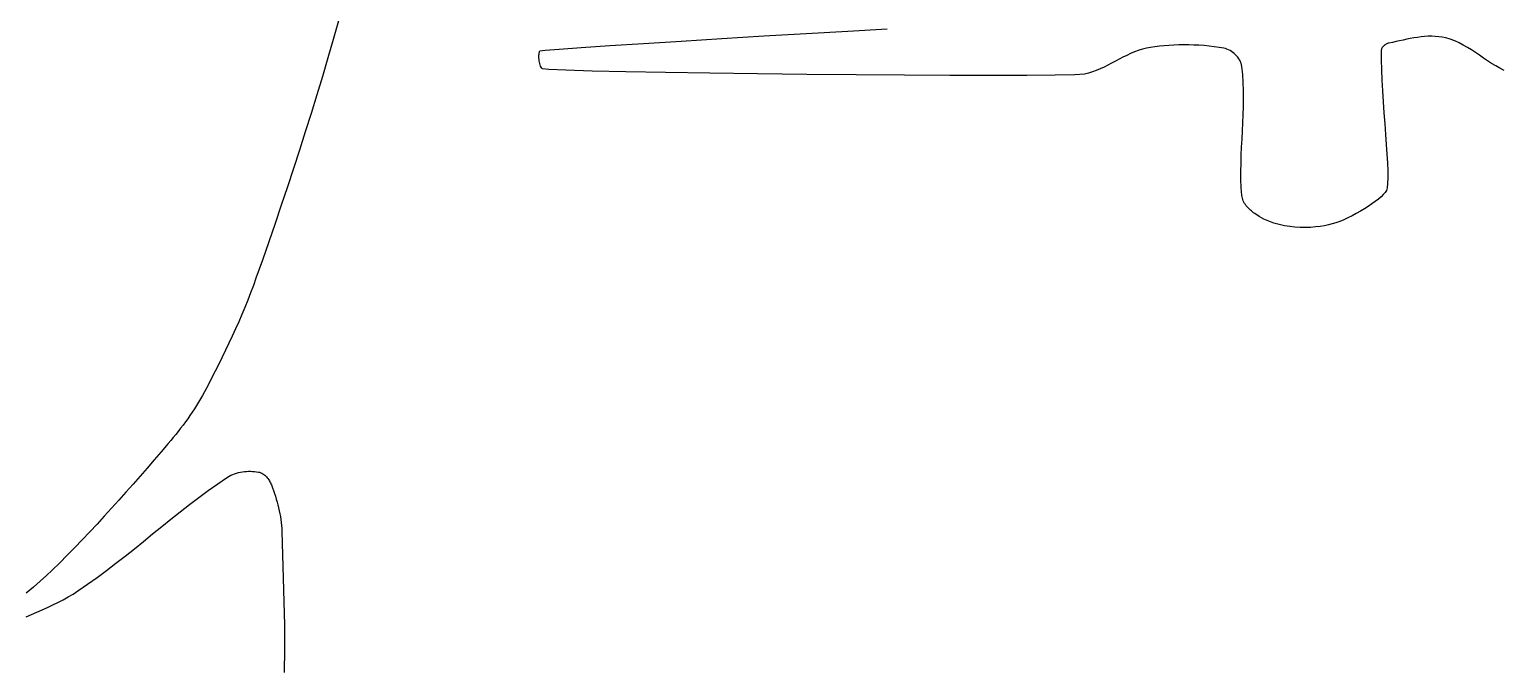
# Model space of a CAD drawing. Extents: x 29 to 1430, y 34 to 1434.
# Drawn here: x 506.1 to 791.5, y 727.6 to 850.6 of the extents above; entities that cross this region are included whole.
import ezdxf

# ---------------------------------------------------------------- set-up
doc = ezdxf.new("R2010")
doc.units = 0
doc.header["$MEASUREMENT"] = 0
doc.layers.get('0').update_dxf_attribs({"linetype": 'CONTINUOUS'})

msp = doc.modelspace()

# ---------------------------------------------------------------- linework, layer by layer
at = {"color": 0, "true_color": 0x000000}
for points in [[(566.01, 852.3), (564.98, 848.71), (563.93, 845.12), (562.87, 841.54), (561.78, 837.96), (560.67, 834.39), (559.55, 830.83), (558.41, 827.27), (557.25, 823.72), (556.08, 820.17), (554.89, 816.62), (553.69, 813.09), (552.47, 809.55), (551.24, 806.02), (550, 802.5), (549.49, 801.08), (548.95, 799.67), (548.4, 798.26), (547.83, 796.86), (547.25, 795.47), (546.65, 794.08), (546.04, 792.7), (545.41, 791.32), (544.77, 789.95), (544.12, 788.59), (543.45, 787.23), (542.78, 785.87), (542.1, 784.52), (541.4, 783.18), (540.71, 781.84), (540, 780.5), (539.64, 779.83), (539.26, 779.17), (538.87, 778.51), (538.47, 777.86), (538.06, 777.21), (537.64, 776.57), (537.21, 775.94), (536.78, 775.31), (536.33, 774.69), (535.87, 774.08), (535.41, 773.47), (534.94, 772.86), (534.46, 772.26), (533.98, 771.67), (533.49, 771.08), (533, 770.5), (531.65, 768.92), (530.29, 767.35), (528.93, 765.77), (527.56, 764.21), (526.19, 762.64), (524.81, 761.09), (523.42, 759.54), (522.02, 757.99), (520.62, 756.46), (519.21, 754.93), (517.79, 753.41), (516.35, 751.91), (514.91, 750.41), (513.45, 748.93), (511.98, 747.46), (510.5, 746), (509.41, 744.97), (508.19, 743.88), (506.87, 742.74), (505.47, 741.57)], [(791.8, 842.7), (790.98, 843.12), (790.17, 843.58), (789.38, 844.07), (788.59, 844.58), (787.82, 845.11), (787.04, 845.64), (786.26, 846.16), (785.48, 846.67), (784.69, 847.16), (783.89, 847.62), (783.07, 848.04), (782.24, 848.42), (781.38, 848.74), (780.5, 849), (779.83, 849.14), (779.15, 849.24), (778.47, 849.3), (777.78, 849.32), (777.09, 849.31), (776.4, 849.27), (775.71, 849.2), (775.01, 849.11), (774.32, 849), (773.63, 848.87), (772.93, 848.73), (772.24, 848.59), (771.55, 848.44), (770.86, 848.29), (770.18, 848.14), (769.5, 848), (769.37, 847.97), (769.24, 847.92), (769.11, 847.87), (768.97, 847.81), (768.85, 847.73), (768.72, 847.65), (768.61, 847.56), (768.49, 847.46), (768.39, 847.36), (768.3, 847.25), (768.21, 847.13), (768.14, 847.01), (768.08, 846.89), (768.04, 846.76), (768.01, 846.63), (768, 846.5), (768, 844.73), (768.04, 842.83), (768.12, 840.83), (768.23, 838.75), (768.37, 836.63), (768.52, 834.51), (768.67, 832.4), (768.82, 830.34), (768.97, 828.37), (769.09, 826.51), (769.19, 824.8), (769.25, 823.26), (769.27, 821.93), (769.24, 820.84), (769.16, 820.02), (769, 819.5), (768.75, 819.12), (768.4, 818.71), (767.96, 818.28), (767.44, 817.82), (766.84, 817.35), (766.19, 816.87), (765.48, 816.39), (764.73, 815.92), (763.95, 815.45), (763.15, 815.01), (762.34, 814.58), (761.53, 814.18), (760.73, 813.82), (759.96, 813.5), (759.21, 813.22), (758.5, 813), (757.78, 812.82), (756.99, 812.66), (756.14, 812.52), (755.24, 812.42), (754.3, 812.35), (753.32, 812.32), (752.31, 812.34), (751.29, 812.4), (750.26, 812.51), (749.23, 812.67), (748.2, 812.89), (747.19, 813.18), (746.21, 813.52), (745.26, 813.94), (744.36, 814.43), (743.5, 815), (743.28, 815.16), (743.07, 815.34), (742.85, 815.52), (742.64, 815.7), (742.43, 815.9), (742.23, 816.1), (742.04, 816.31), (741.86, 816.53), (741.7, 816.76), (741.54, 816.99), (741.4, 817.23), (741.28, 817.47), (741.18, 817.72), (741.1, 817.97), (741.04, 818.23), (741, 818.5), (740.89, 820.06), (740.83, 821.62), (740.82, 823.18), (740.84, 824.75), (740.88, 826.31), (740.95, 827.88), (741.03, 829.44), (741.11, 831.01), (741.19, 832.58), (741.25, 834.14), (741.3, 835.71), (741.33, 837.27), (741.31, 838.83), (741.26, 840.39), (741.16, 841.95), (741, 843.5), (740.95, 843.81), (740.86, 844.11), (740.74, 844.4), (740.6, 844.69), (740.43, 844.98), (740.23, 845.25), (740.02, 845.5), (739.78, 845.75), (739.53, 845.98), (739.27, 846.19), (738.99, 846.38), (738.7, 846.55), (738.41, 846.7), (738.11, 846.83), (737.8, 846.93), (737.5, 847), (736.57, 847.16), (735.62, 847.3), (734.65, 847.42), (733.68, 847.51), (732.69, 847.58), (731.71, 847.63), (730.72, 847.66), (729.74, 847.66), (728.77, 847.65), (727.8, 847.62), (726.86, 847.56), (725.93, 847.49), (725.03, 847.39), (724.15, 847.28), (723.31, 847.15), (722.5, 847), (721.72, 846.81), (720.94, 846.58), (720.19, 846.3), (719.43, 845.98), (718.69, 845.63), (717.95, 845.26), (717.22, 844.88), (716.49, 844.49), (715.76, 844.1), (715.03, 843.72), (714.29, 843.35), (713.55, 843.01), (712.8, 842.69), (712.05, 842.42), (711.28, 842.18), (710.5, 842), (708.64, 841.87), (704.82, 841.78), (699.32, 841.73), (692.43, 841.72), (684.44, 841.74), (675.63, 841.78), (666.29, 841.86), (656.71, 841.95), (647.16, 842.06), (637.95, 842.18), (629.34, 842.31), (621.63, 842.45), (615.11, 842.59), (610.05, 842.74), (606.76, 842.87), (605.5, 843), (605.37, 843.14), (605.25, 843.32), (605.15, 843.53), (605.06, 843.77), (604.99, 844.02), (604.93, 844.29), (604.88, 844.57), (604.85, 844.85), (604.83, 845.13), (604.82, 845.39), (604.82, 845.65), (604.84, 845.88), (604.86, 846.09), (604.9, 846.26), (604.94, 846.4), (605, 846.5), (606.01, 846.63), (608.77, 846.85), (613.02, 847.15), (618.54, 847.52), (625.07, 847.94), (632.39, 848.4), (640.25, 848.88), (648.4, 849.38), (656.61, 849.87), (664.64, 850.34), (672.25, 850.78)], [(505.5, 737.01), (506.53, 737.46), (507.56, 737.91), (508.58, 738.36), (509.61, 738.82), (510.62, 739.3), (511.63, 739.79), (512.62, 740.3), (513.6, 740.83), (514.56, 741.4), (515.5, 742), (517.38, 743.28), (519.23, 744.6), (521.06, 745.96), (522.86, 747.34), (524.66, 748.74), (526.44, 750.16), (528.21, 751.59), (529.98, 753.03), (531.75, 754.46), (533.53, 755.89), (535.31, 757.3), (537.11, 758.7), (538.92, 760.07), (540.76, 761.42), (542.61, 762.73), (544.5, 764), (544.82, 764.2), (545.16, 764.38), (545.51, 764.54), (545.87, 764.68), (546.24, 764.8), (546.62, 764.9), (547, 764.98), (547.39, 765.05), (547.78, 765.1), (548.17, 765.13), (548.56, 765.15), (548.96, 765.15), (549.35, 765.13), (549.74, 765.1), (550.12, 765.06), (550.5, 765), (550.71, 764.95), (550.92, 764.88), (551.12, 764.79), (551.32, 764.68), (551.51, 764.55), (551.69, 764.41), (551.86, 764.25), (552.02, 764.08), (552.18, 763.91), (552.33, 763.72), (552.46, 763.52), (552.59, 763.32), (552.71, 763.12), (552.82, 762.91), (552.91, 762.71), (553, 762.5), (553.21, 761.96), (553.4, 761.42), (553.59, 760.87), (553.77, 760.32), (553.94, 759.76), (554.1, 759.2), (554.25, 758.64), (554.39, 758.08), (554.52, 757.51), (554.63, 756.94), (554.73, 756.37), (554.81, 755.8), (554.88, 755.23), (554.94, 754.65), (554.98, 754.08), (555, 753.5), (555.13, 748.99), (555.27, 744.46), (555.4, 739.91), (555.5, 735.35), (555.53, 730.78), (555.47, 726.21)]]:
    msp.add_lwpolyline(points, dxfattribs=at)

doc.saveas('drawing.dxf')
